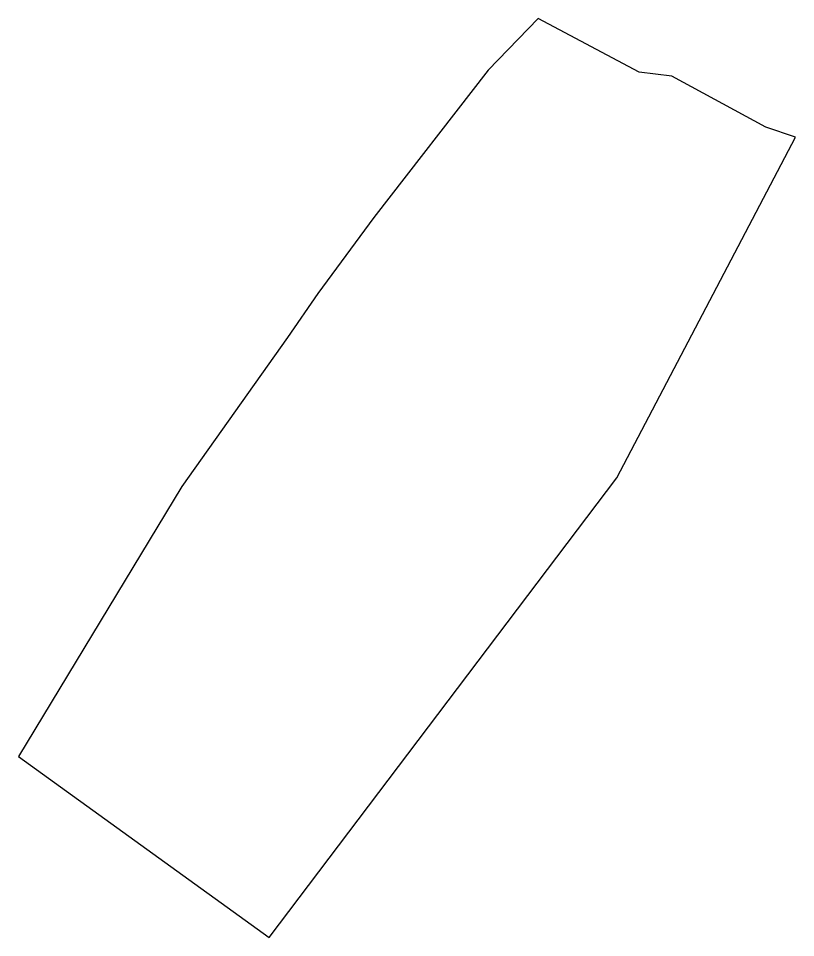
# Model space of a CAD drawing. Header units: millimetres. Extents: x 626136 to 626180.9, y 1343047.8 to 1343101.
import ezdxf

# ---------------------------------------------------------------- set-up
doc = ezdxf.new("R2010")
doc.units = ezdxf.units.MM

msp = doc.modelspace()

# ---------------------------------------------------------------- linework, layer by layer
at = {"color": 7, "elevation": 42.83}
msp.add_lwpolyline([(626180.884, 1343094.094), (626179.172, 1343094.672), (626173.724, 1343097.629), (626171.851, 1343097.848), (626166.006, 1343100.963), (626163.123, 1343097.962), (626156.515, 1343089.451), (626153.265, 1343085.057), (626151.527, 1343082.514), (626145.41, 1343073.912), (626135.967, 1343058.313), (626150.468, 1343047.848), (626170.549, 1343074.414), (626180.884, 1343094.094)], dxfattribs=at)

doc.saveas('drawing.dxf')
